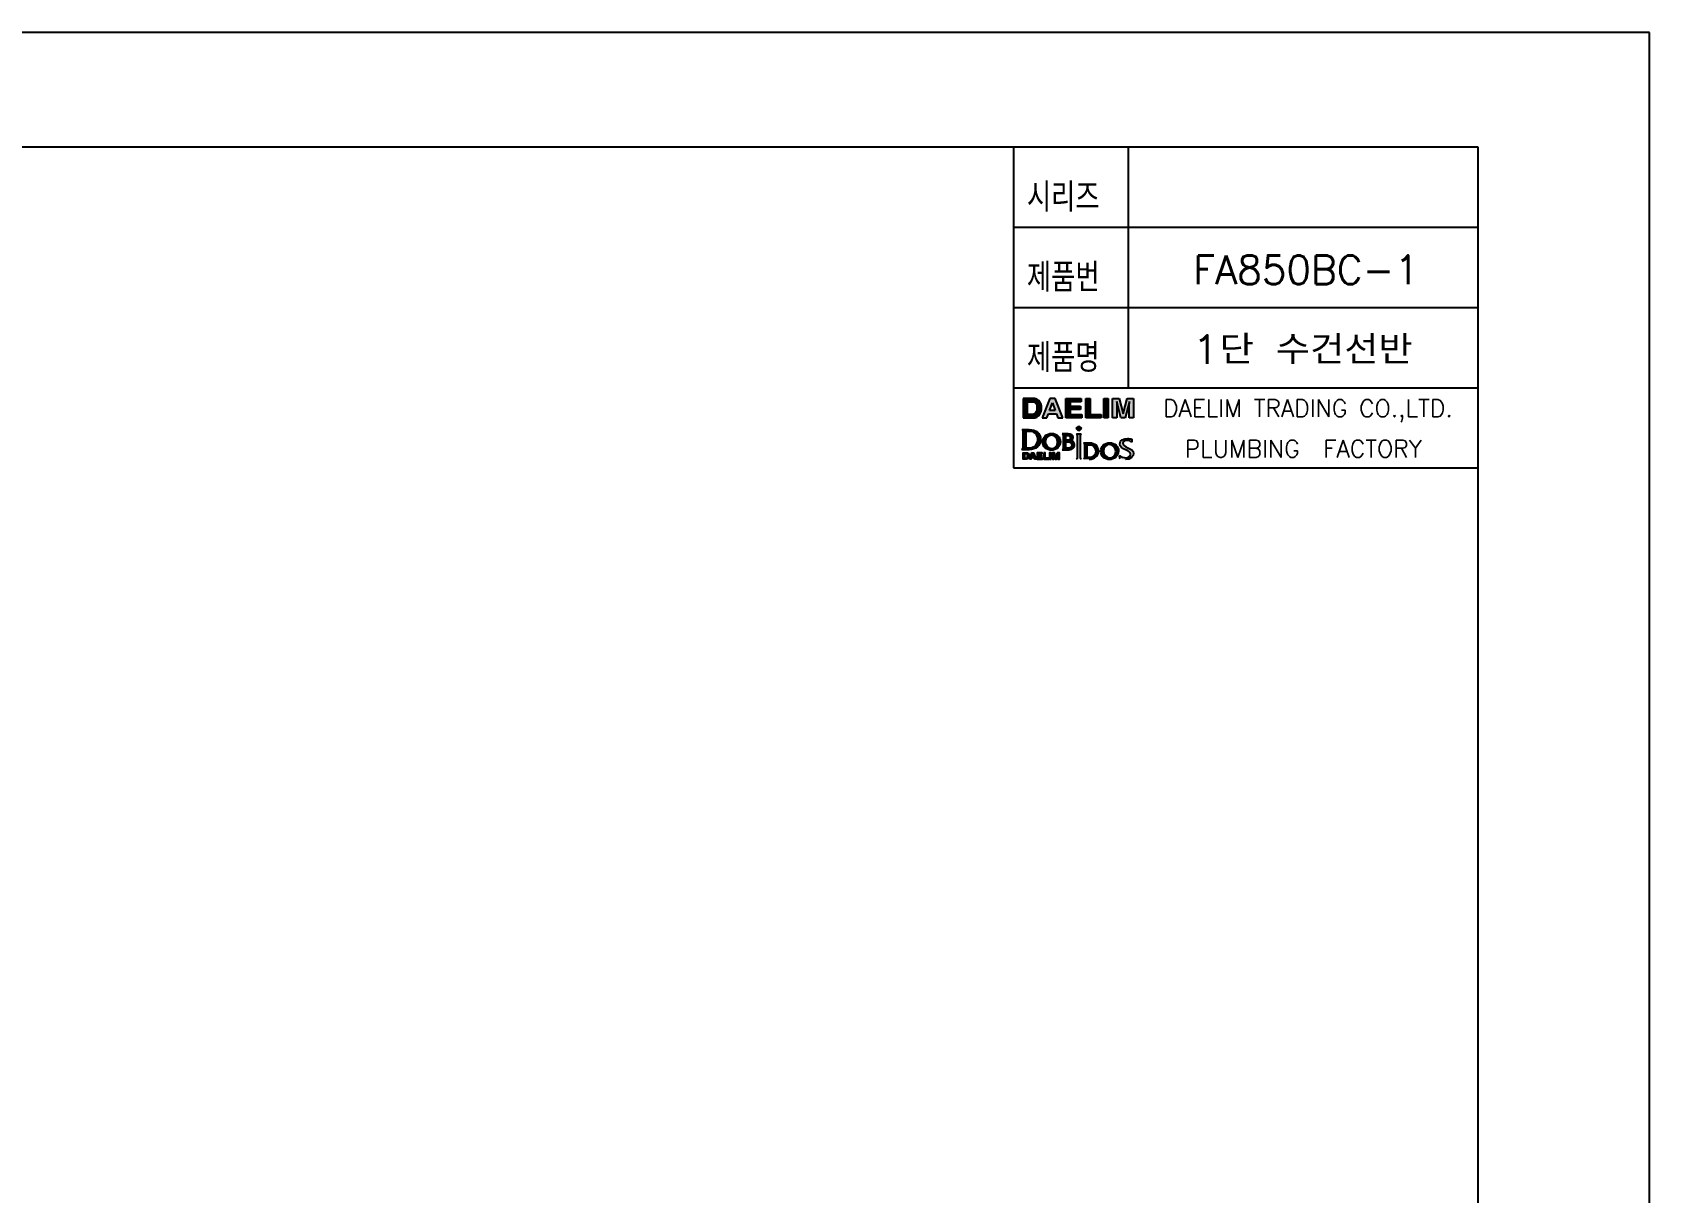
# Model space of a CAD drawing. Header units: millimetres. Extents: x -3879 to -3038, y 219 to 813.
# Drawn here: x -3320.6 to -3038.4, y 611 to 813.5 of the extents above; entities that cross this region are included whole.
import ezdxf
from ezdxf.enums import TextEntityAlignment as Align

# ---------------------------------------------------------------- set-up
doc = ezdxf.new("R2010")
doc.units = ezdxf.units.MM
doc.header["$LTSCALE"] = 0.3
doc.layers.get('0').update_dxf_attribs({"color": 2})
for name, color, linetype in [('D', 2, 'Continuous'), ('DIM', 2, 'Continuous'), ('TXT', 4, 'Continuous')]:
    doc.layers.add(name, color=color, linetype=linetype)
doc.styles.add('GHS', font='romans.shx', dxfattribs={"height": 3.5, "bigfont": 'ghs.shx'})

# ---------------------------------------------------------------- blocks, each defined once
blk = doc.blocks.new('BORDER')
for p, q in [((1, 1), (0, 1)), ((1, 0), (1, 1))]:
    blk.add_line(p, q)

msp = doc.modelspace()

# ---------------------------------------------------------------- hatches: boundary and pattern name
at = {"layer": 'D'}
h = msp.add_hatch(color=256, dxfattribs=at)
h.dxf.hatch_style = 2
edge = h.paths.add_edge_path()
edge.add_spline(control_points=[(-3146.08064, 749.61532), (-3146.08064, 749.61532), (-3147.71536, 749.61532), (-3147.71536, 749.61532), (-3147.71536, 749.61532), (-3147.71536, 746.21017), (-3147.71536, 746.21017), (-3147.71536, 746.21017), (-3146.08064, 746.21017), (-3146.08064, 746.21017), (-3145.50728, 746.21017), (-3145.08155, 746.42277), (-3144.80766, 746.84604), (-3144.60618, 747.15993), (-3144.50352, 747.54368), (-3144.50352, 747.99688), (-3144.50352, 748.17502), (-3144.52788, 748.36292), (-3144.57571, 748.55987), (-3144.62341, 748.75654), (-3144.71461, 748.94019), (-3144.84575, 749.10969), (-3145.01107, 749.31914), (-3145.22669, 749.46325), (-3145.49199, 749.54257), (-3145.65003, 749.58746), (-3145.84485, 749.61216), (-3146.08064, 749.61532)], knot_values=[0, 0, 0, 0, 1, 1, 1, 2, 2, 2, 3, 3, 3, 4, 4, 4, 5, 5, 5, 6, 6, 6, 7, 7, 7, 8, 8, 8, 9, 9, 9, 9], degree=3, periodic=0)
edge = h.paths.add_edge_path()
edge.add_spline(control_points=[(-3146.21412, 749.02967), (-3145.85116, 749.02967), (-3145.60892, 748.93703), (-3145.48835, 748.75051), (-3145.36867, 748.5655), (-3145.3067, 748.29677), (-3145.3067, 747.94911), (-3145.3067, 747.69575), (-3145.34691, 747.47835), (-3145.42762, 747.29485), (-3145.57605, 746.96366), (-3145.83807, 746.79594), (-3146.21412, 746.79594), (-3146.21412, 746.79594), (-3146.94718, 746.79594), (-3146.94718, 746.79594), (-3146.94718, 746.79594), (-3146.94718, 749.02967), (-3146.94718, 749.02967), (-3146.94718, 749.02967), (-3146.21412, 749.02967), (-3146.21412, 749.02967)], knot_values=[0, 0, 0, 0, 1, 1, 1, 2, 2, 2, 3, 3, 3, 4, 4, 4, 5, 5, 5, 6, 6, 6, 7, 7, 7, 7], degree=3, periodic=0)
h = msp.add_hatch(color=256, dxfattribs=at)
h.dxf.hatch_style = 2
edge = h.paths.add_edge_path()
edge.add_spline(control_points=[(-3144.39845, 746.21017), (-3144.39845, 746.21017), (-3143.5681, 746.21017), (-3143.5681, 746.21017), (-3143.5681, 746.21017), (-3143.30972, 746.91343), (-3143.30972, 746.91343), (-3143.30972, 746.91343), (-3141.91912, 746.91343), (-3141.91912, 746.91343), (-3141.91912, 746.91343), (-3141.66926, 746.21017), (-3141.66926, 746.21017), (-3141.66926, 746.21017), (-3140.80863, 746.21017), (-3140.80863, 746.21017), (-3140.80863, 746.21017), (-3142.14598, 749.61532), (-3142.14598, 749.61532), (-3142.14598, 749.61532), (-3143.04573, 749.61532), (-3143.04573, 749.61532), (-3143.04573, 749.61532), (-3144.39845, 746.21017), (-3144.39845, 746.21017)], knot_values=[0, 0, 0, 0, 1, 1, 1, 2, 2, 2, 3, 3, 3, 4, 4, 4, 5, 5, 5, 6, 6, 6, 7, 7, 7, 8, 8, 8, 8], degree=3, periodic=0)
edge = h.paths.add_edge_path()
edge.add_spline(control_points=[(-3142.60434, 748.83684), (-3142.60434, 748.83684), (-3142.12774, 747.49784), (-3142.12774, 747.49784), (-3142.12774, 747.49784), (-3143.09658, 747.49784), (-3143.09658, 747.49784), (-3143.09658, 747.49784), (-3142.60434, 748.83684), (-3142.60434, 748.83684)], knot_values=[0, 0, 0, 0, 1, 1, 1, 2, 2, 2, 3, 3, 3, 3], degree=3, periodic=0)
h = msp.add_hatch(color=256, dxfattribs=at)
h.dxf.hatch_style = 2
edge = h.paths.add_edge_path()
edge.add_spline(control_points=[(-3137.5664, 749.01197), (-3137.5664, 749.01197), (-3139.52192, 749.01197), (-3139.52192, 749.01197), (-3139.52192, 749.01197), (-3139.52192, 748.29223), (-3139.52192, 748.29223), (-3139.52192, 748.29223), (-3137.73048, 748.29223), (-3137.73048, 748.29223), (-3137.73048, 748.29223), (-3137.73048, 747.70756), (-3137.73048, 747.70756), (-3137.73048, 747.70756), (-3139.52192, 747.70756), (-3139.52192, 747.70756), (-3139.52192, 747.70756), (-3139.52192, 746.82065), (-3139.52192, 746.82065), (-3139.52192, 746.82065), (-3137.46826, 746.82065), (-3137.46826, 746.82065), (-3137.46826, 746.82065), (-3137.46826, 746.21017), (-3137.46826, 746.21017), (-3137.46826, 746.21017), (-3140.29656, 746.21017), (-3140.29656, 746.21017), (-3140.29656, 746.21017), (-3140.29656, 749.61532), (-3140.29656, 749.61532), (-3140.29656, 749.61532), (-3137.5664, 749.61532), (-3137.5664, 749.61532), (-3137.5664, 749.61532), (-3137.5664, 749.01197), (-3137.5664, 749.01197)], knot_values=[0, 0, 0, 0, 1, 1, 1, 2, 2, 2, 3, 3, 3, 4, 4, 4, 5, 5, 5, 6, 6, 6, 7, 7, 7, 8, 8, 8, 9, 9, 9, 10, 10, 10, 11, 11, 11, 12, 12, 12, 12], degree=3, periodic=0)
h = msp.add_hatch(color=256, dxfattribs=at)
h.dxf.hatch_style = 2
edge = h.paths.add_edge_path()
edge.add_spline(control_points=[(-3136.80027, 749.61532), (-3136.80027, 749.61532), (-3136.01116, 749.61532), (-3136.01116, 749.61532), (-3136.01116, 749.61532), (-3136.01116, 746.82065), (-3136.01116, 746.82065), (-3136.01116, 746.82065), (-3134.12309, 746.82065), (-3134.12309, 746.82065), (-3134.12309, 746.82065), (-3134.12309, 746.21017), (-3134.12309, 746.21017), (-3134.12309, 746.21017), (-3136.80027, 746.21017), (-3136.80027, 746.21017), (-3136.80027, 746.21017), (-3136.80027, 749.61532), (-3136.80027, 749.61532)], knot_values=[0, 0, 0, 0, 1, 1, 1, 2, 2, 2, 3, 3, 3, 4, 4, 4, 5, 5, 5, 6, 6, 6, 6], degree=3, periodic=0)
h = msp.add_hatch(color=256, dxfattribs=at)
h.dxf.hatch_style = 2
edge = h.paths.add_edge_path()
edge.add_spline(control_points=[(-3132.85992, 746.21017), (-3132.85992, 746.21017), (-3133.65, 746.21017), (-3133.65, 746.21017), (-3133.65, 746.21017), (-3133.65, 749.61532), (-3133.65, 749.61532), (-3133.65, 749.61532), (-3132.85992, 749.61532), (-3132.85992, 749.61532), (-3132.85992, 749.61532), (-3132.85992, 746.21017), (-3132.85992, 746.21017)], knot_values=[0, 0, 0, 0, 1, 1, 1, 2, 2, 2, 3, 3, 3, 4, 4, 4, 4], degree=3, periodic=0)
h = msp.add_hatch(color=256, dxfattribs=at)
h.dxf.hatch_style = 2
edge = h.paths.add_edge_path()
edge.add_spline(control_points=[(-3129.59517, 749.61532), (-3129.59517, 749.61532), (-3128.45752, 749.61532), (-3128.45752, 749.61532), (-3128.45752, 749.61532), (-3128.45752, 746.21017), (-3128.45752, 746.21017), (-3128.45752, 746.21017), (-3129.19111, 746.21017), (-3129.19111, 746.21017), (-3129.19111, 746.21017), (-3129.19111, 748.51293), (-3129.19111, 748.51293), (-3129.19111, 748.57964), (-3129.18987, 748.67269), (-3129.18987, 748.79168), (-3129.18659, 748.91096), (-3129.18555, 749.0036), (-3129.18555, 749.06797), (-3129.18555, 749.06797), (-3129.90816, 746.21017), (-3129.90816, 746.21017), (-3129.90816, 746.21017), (-3130.67814, 746.21017), (-3130.67814, 746.21017), (-3130.67814, 746.21017), (-3131.39341, 749.06797), (-3131.39341, 749.06797), (-3131.39341, 749.0036), (-3131.39341, 748.91096), (-3131.39032, 748.79168), (-3131.38922, 748.67269), (-3131.38922, 748.57964), (-3131.38922, 748.51293), (-3131.38922, 748.51293), (-3131.38922, 746.21017), (-3131.38922, 746.21017), (-3131.38922, 746.21017), (-3132.1235, 746.21017), (-3132.1235, 746.21017), (-3132.1235, 746.21017), (-3132.1235, 749.61532), (-3132.1235, 749.61532), (-3132.1235, 749.61532), (-3130.97219, 749.61532), (-3130.97219, 749.61532), (-3130.97219, 749.61532), (-3130.28279, 746.93895), (-3130.28279, 746.93895), (-3130.28279, 746.93895), (-3129.59517, 749.61532), (-3129.59517, 749.61532)], knot_values=[0, 0, 0, 0, 1, 1, 1, 2, 2, 2, 3, 3, 3, 4, 4, 4, 5, 5, 5, 6, 6, 6, 7, 7, 7, 8, 8, 8, 9, 9, 9, 10, 10, 10, 11, 11, 11, 12, 12, 12, 13, 13, 13, 14, 14, 14, 15, 15, 15, 16, 16, 16, 17, 17, 17, 17], degree=3, periodic=0)
h = msp.add_hatch(color=256, dxfattribs=at)
h.dxf.hatch_style = 2
edge = h.paths.add_edge_path()
edge.add_spline(control_points=[(-3147.2122, 743.81234), (-3147.2122, 743.81234), (-3147.23624, 743.80689), (-3147.23624, 743.80689), (-3147.23624, 743.80689), (-3147.23624, 741.02129), (-3147.23624, 741.02129), (-3147.23624, 741.02129), (-3147.21135, 741.01625), (-3147.21135, 741.01625), (-3147.08038, 740.98978), (-3146.94261, 740.97714), (-3146.7903, 740.97714), (-3146.03678, 740.97714), (-3145.1567, 741.34774), (-3145.1567, 742.3924), (-3145.1567, 743.3477), (-3145.70259, 743.87387), (-3146.69368, 743.87387), (-3146.85958, 743.87387), (-3147.02913, 743.8538), (-3147.2122, 743.81234)], knot_values=[0, 0, 0, 0, 1, 1, 1, 2, 2, 2, 3, 3, 3, 4, 4, 4, 5, 5, 5, 6, 6, 6, 7, 7, 7, 7], degree=3, periodic=0)
edge = h.paths.add_edge_path()
edge.add_spline(control_points=[(-3146.65294, 744.18227), (-3145.4321, 744.18227), (-3144.67371, 743.52168), (-3144.67371, 742.45803), (-3144.67371, 741.40446), (-3145.49875, 740.66874), (-3146.68017, 740.66874), (-3146.68017, 740.66874), (-3147.80115, 740.66874), (-3147.91841, 740.66874), (-3147.73433, 740.82121), (-3147.71344, 741.01729), (-3147.71344, 741.24182), (-3147.71344, 741.27023), (-3147.71371, 741.29877), (-3147.71401, 741.32776), (-3147.71401, 741.32776), (-3147.71468, 741.42075), (-3147.71468, 741.42075), (-3147.71468, 741.42075), (-3147.71468, 743.46802), (-3147.71468, 743.46802), (-3147.71468, 743.46802), (-3147.71389, 743.5495), (-3147.71389, 743.5495), (-3147.71344, 743.5802), (-3147.71292, 743.61216), (-3147.71292, 743.6447), (-3147.71292, 743.84718), (-3147.73215, 744.07671), (-3147.88731, 744.18227), (-3147.72193, 744.18227), (-3146.65294, 744.18227), (-3146.65294, 744.18227)], knot_values=[0, 0, 0, 0, 1, 1, 1, 2, 2, 2, 3, 3, 3, 4, 4, 4, 5, 5, 5, 6, 6, 6, 7, 7, 7, 8, 8, 8, 9, 9, 9, 10, 10, 10, 11, 11, 11, 11], degree=3, periodic=0)
h = msp.add_hatch(color=256, dxfattribs=at)
h.dxf.hatch_style = 2
edge = h.paths.add_edge_path()
edge.add_spline(control_points=[(-3142.73766, 743.51002), (-3143.63075, 743.53149), (-3144.33275, 742.85501), (-3144.33275, 742.04682), (-3144.33275, 741.1747), (-3143.62231, 740.5707), (-3142.77999, 740.5707), (-3141.93363, 740.5707), (-3141.21463, 741.20036), (-3141.21463, 742.06802), (-3141.21463, 742.83376), (-3141.84421, 743.51448), (-3142.73766, 743.51002)], knot_values=[0, 0, 0, 0, 1, 1, 1, 2, 2, 2, 3, 3, 3, 4, 4, 4, 4], degree=3, periodic=0)
edge = h.paths.add_edge_path()
edge.add_spline(control_points=[(-3142.76714, 743.20392), (-3142.0953, 743.20392), (-3141.69964, 742.60387), (-3141.69964, 741.9829), (-3141.69964, 741.34909), (-3142.11218, 740.87702), (-3142.75877, 740.87702), (-3143.42667, 740.87702), (-3143.84783, 741.48958), (-3143.84783, 742.08504), (-3143.84783, 742.72749), (-3143.42667, 743.20392), (-3142.76714, 743.20392)], knot_values=[0, 0, 0, 0, 1, 1, 1, 2, 2, 2, 3, 3, 3, 4, 4, 4, 4], degree=3, periodic=0)
h = msp.add_hatch(color=256, dxfattribs=at)
h.dxf.hatch_style = 2
edge = h.paths.add_edge_path()
edge.add_spline(control_points=[(-3140.27711, 742.31056), (-3140.27711, 742.31056), (-3140.27711, 743.14432), (-3140.27711, 743.14432), (-3140.27711, 743.14432), (-3139.99213, 743.17412), (-3139.99213, 743.17412), (-3139.73669, 743.19956), (-3139.46471, 743.04641), (-3139.46471, 742.75306), (-3139.46471, 742.40406), (-3139.86023, 742.31056), (-3140.13667, 742.31056), (-3140.13667, 742.31056), (-3140.27711, 742.31056), (-3140.27711, 742.31056)], knot_values=[0, 0, 0, 0, 1, 1, 1, 2, 2, 2, 3, 3, 3, 4, 4, 4, 5, 5, 5, 5], degree=3, periodic=0)
edge = h.paths.add_edge_path()
edge.add_spline(control_points=[(-3140.71094, 741.23863), (-3140.71094, 741.04308), (-3140.68537, 740.73253), (-3140.89813, 740.65164), (-3140.89813, 740.65164), (-3140.89813, 740.63885), (-3140.89813, 740.63885), (-3140.89813, 740.63885), (-3140.19627, 740.63885), (-3140.19627, 740.63885), (-3139.87732, 740.63885), (-3139.54117, 740.62616), (-3139.2434, 740.77079), (-3138.95841, 740.9066), (-3138.73298, 741.18758), (-3138.73298, 741.51506), (-3138.73298, 741.93208), (-3139.04367, 742.18718), (-3139.42636, 742.26798), (-3139.18393, 742.37412), (-3139.00086, 742.53599), (-3139.00086, 742.82112), (-3139.00086, 743.19956), (-3139.32847, 743.43777), (-3139.89015, 743.43777), (-3139.89015, 743.43777), (-3140.89813, 743.43777), (-3140.89813, 743.43777), (-3140.89813, 743.43777), (-3140.89813, 743.42521), (-3140.89813, 743.42521), (-3140.68105, 743.34419), (-3140.71094, 743.03363), (-3140.71094, 742.84232), (-3140.71094, 742.84232), (-3140.71094, 741.23863), (-3140.71094, 741.23863)], knot_values=[0, 0, 0, 0, 1, 1, 1, 2, 2, 2, 3, 3, 3, 4, 4, 4, 5, 5, 5, 6, 6, 6, 7, 7, 7, 8, 8, 8, 9, 9, 9, 10, 10, 10, 11, 11, 11, 12, 12, 12, 12], degree=3, periodic=0)
edge = h.paths.add_edge_path()
edge.add_spline(control_points=[(-3140.27711, 740.97916), (-3140.27711, 740.97916), (-3140.27711, 742.02989), (-3140.27711, 742.02989), (-3140.27711, 742.02989), (-3139.97934, 742.04682), (-3139.97934, 742.04682), (-3139.60482, 742.06802), (-3139.20516, 741.88954), (-3139.20516, 741.4768), (-3139.20516, 741.07288), (-3139.55823, 740.91092), (-3139.90687, 740.94518), (-3139.90687, 740.94518), (-3140.27711, 740.97916), (-3140.27711, 740.97916)], knot_values=[0, 0, 0, 0, 1, 1, 1, 2, 2, 2, 3, 3, 3, 4, 4, 4, 5, 5, 5, 5], degree=3, periodic=0)
h = msp.add_hatch(color=256, dxfattribs=at)
h.dxf.hatch_style = 2
h.paths.add_polyline_path([(-3137.54657, 744.35737), (-3137.99442, 743.90993), (-3138.44182, 744.35747), (-3137.99442, 744.805)])
h = msp.add_hatch(color=256, dxfattribs=at)
h.dxf.hatch_style = 2
edge = h.paths.add_edge_path()
edge.add_spline(control_points=[(-3138.21143, 742.83809), (-3138.21143, 743.03363), (-3138.18137, 743.34419), (-3138.39845, 743.42521), (-3138.39845, 743.42521), (-3138.39845, 743.43777), (-3138.39845, 743.43777), (-3138.39845, 743.43777), (-3137.59037, 743.43777), (-3137.59037, 743.43777), (-3137.59037, 743.43777), (-3137.59037, 743.42521), (-3137.59037, 743.42521), (-3137.80288, 743.34419), (-3137.77754, 743.0294), (-3137.77754, 742.83809), (-3137.77754, 742.83809), (-3137.77754, 739.61045), (-3137.77754, 739.61045), (-3137.77754, 739.41882), (-3137.80288, 739.10849), (-3137.59037, 739.02769), (-3137.59037, 739.02769), (-3137.59037, 739.0149), (-3137.59037, 739.0149), (-3137.59037, 739.0149), (-3138.39845, 739.0149), (-3138.39845, 739.0149), (-3138.39845, 739.0149), (-3138.39845, 739.02769), (-3138.39845, 739.02769), (-3138.186, 739.1043), (-3138.21143, 739.41882), (-3138.21143, 739.61045), (-3138.21143, 739.61045), (-3138.21143, 742.83809), (-3138.21143, 742.83809)], knot_values=[0, 0, 0, 0, 1, 1, 1, 2, 2, 2, 3, 3, 3, 4, 4, 4, 5, 5, 5, 6, 6, 6, 7, 7, 7, 8, 8, 8, 9, 9, 9, 10, 10, 10, 11, 11, 11, 12, 12, 12, 12], degree=3, periodic=0)
h = msp.add_hatch(color=256, dxfattribs=at)
h.dxf.hatch_style = 2
edge = h.paths.add_edge_path()
edge.add_spline(control_points=[(-3129.85955, 738.94288), (-3130.20067, 738.94288), (-3130.51834, 738.99586), (-3130.80355, 739.09881), (-3130.81076, 739.12884), (-3130.90457, 739.53388), (-3130.93536, 739.66707), (-3130.61193, 739.41643), (-3130.19487, 739.26748), (-3129.79995, 739.26748), (-3129.46041, 739.26748), (-3128.99005, 739.47545), (-3128.99005, 739.86568), (-3128.99005, 740.27828), (-3129.40153, 740.46239), (-3129.83682, 740.65699), (-3130.33878, 740.88157), (-3130.8582, 741.11384), (-3130.8582, 741.71191), (-3130.8582, 742.38488), (-3130.14215, 742.62377), (-3129.52833, 742.62377), (-3129.25703, 742.62377), (-3128.99658, 742.58551), (-3128.75264, 742.51191), (-3128.75264, 742.47104), (-3128.75264, 742.10898), (-3128.75264, 741.99897), (-3128.96345, 742.1824), (-3129.27585, 742.29917), (-3129.57213, 742.29917), (-3129.91046, 742.29917), (-3130.30556, 742.16115), (-3130.30556, 741.77174), (-3130.30556, 741.40617), (-3129.89354, 741.21796), (-3129.45708, 741.01846), (-3128.95579, 740.78947), (-3128.43763, 740.55265), (-3128.43763, 740.0339), (-3128.43763, 739.50934), (-3128.98136, 738.94288), (-3129.85955, 738.94288)], knot_values=[0, 0, 0, 0, 1, 1, 1, 2, 2, 2, 3, 3, 3, 4, 4, 4, 5, 5, 5, 6, 6, 6, 7, 7, 7, 8, 8, 8, 9, 9, 9, 10, 10, 10, 11, 11, 11, 12, 12, 12, 13, 13, 13, 14, 14, 14, 14], degree=3, periodic=0)
h = msp.add_hatch(color=256, dxfattribs=at)
h.dxf.hatch_style = 2
edge = h.paths.add_edge_path()
edge.add_spline(control_points=[(-3137.00576, 739.62521), (-3137.00576, 739.37434), (-3136.98033, 739.17011), (-3137.19298, 739.02552), (-3137.19298, 739.02552), (-3137.19298, 739.01297), (-3137.19298, 739.01297), (-3137.19298, 739.01297), (-3136.172, 739.01297), (-3136.172, 739.01297), (-3135.21931, 739.01297), (-3134.57673, 739.59973), (-3134.57673, 740.43773), (-3134.57673, 741.28414), (-3135.18123, 741.81166), (-3136.15089, 741.81166), (-3136.15089, 741.81166), (-3137.19298, 741.81166), (-3137.19298, 741.81166), (-3137.19298, 741.81166), (-3137.19298, 741.79901), (-3137.19298, 741.79901), (-3136.97632, 741.73523), (-3137.00576, 741.42454), (-3137.00576, 741.22904), (-3137.00576, 741.22904), (-3137.00576, 739.62521), (-3137.00576, 739.62521)], knot_values=[0, 0, 0, 0, 1, 1, 1, 2, 2, 2, 3, 3, 3, 4, 4, 4, 5, 5, 5, 6, 6, 6, 7, 7, 7, 8, 8, 8, 9, 9, 9, 9], degree=3, periodic=0)
edge = h.paths.add_edge_path()
edge.add_spline(control_points=[(-3136.57182, 741.45879), (-3136.44447, 741.48823), (-3136.31664, 741.50534), (-3136.18924, 741.50534), (-3135.47887, 741.50534), (-3135.06203, 741.13109), (-3135.06203, 740.38672), (-3135.06203, 739.65078), (-3135.62769, 739.3192), (-3136.26149, 739.3192), (-3136.36799, 739.3192), (-3136.47004, 739.32776), (-3136.57182, 739.34877), (-3136.57182, 739.34877), (-3136.57182, 741.45879), (-3136.57182, 741.45879)], knot_values=[0, 0, 0, 0, 1, 1, 1, 2, 2, 2, 3, 3, 3, 4, 4, 4, 5, 5, 5, 5], degree=3, periodic=0)
h = msp.add_hatch(color=256, dxfattribs=at)
h.dxf.hatch_style = 2
edge = h.paths.add_edge_path()
edge.add_spline(control_points=[(-3132.60153, 741.88414), (-3133.49453, 741.90538), (-3134.19658, 741.22904), (-3134.19658, 740.42071), (-3134.19658, 739.54873), (-3133.48629, 738.94459), (-3132.64398, 738.94459), (-3131.79734, 738.94459), (-3131.07851, 739.57439), (-3131.07851, 740.44205), (-3131.07851, 741.20766), (-3131.70785, 741.88837), (-3132.60153, 741.88414)], knot_values=[0, 0, 0, 0, 1, 1, 1, 2, 2, 2, 3, 3, 3, 4, 4, 4, 4], degree=3, periodic=0)
edge = h.paths.add_edge_path()
edge.add_spline(control_points=[(-3132.63119, 741.57772), (-3131.95917, 741.57772), (-3131.56322, 740.9779), (-3131.56322, 740.35692), (-3131.56322, 739.72298), (-3131.97583, 739.25105), (-3132.62278, 739.25105), (-3133.29034, 739.25105), (-3133.71159, 739.86374), (-3133.71159, 740.45906), (-3133.71159, 741.10142), (-3133.29034, 741.57772), (-3132.63119, 741.57772)], knot_values=[0, 0, 0, 0, 1, 1, 1, 2, 2, 2, 3, 3, 3, 4, 4, 4, 4], degree=3, periodic=0)

# ---------------------------------------------------------------- linework, layer by layer
at = {"color": 7}
for p, q in [((-3149.40881, 793.48986), (-3149.40881, 737.48986)), ((-3129.40881, 793.48986), (-3129.40881, 751.48986)), ((-3149.40881, 779.48986), (-3068.40881, 779.48986)), ((-3149.40881, 765.48986), (-3068.40881, 765.48986)), ((-3149.40881, 751.48986), (-3068.40881, 751.48986)), ((-3149.40881, 737.48986), (-3068.40881, 737.48986))]:
    msp.add_line(p, q, dxfattribs=at)
at = {"layer": 'D'}
for p, q in [((-3138.44182, 744.35747), (-3137.99442, 744.805)), ((-3137.99442, 743.90993), (-3138.44182, 744.35747)), ((-3137.99442, 744.805), (-3137.54657, 744.35737)), ((-3137.54657, 744.35737), (-3137.99442, 743.90993))]:
    msp.add_line(p, q, dxfattribs=at)
for points in [[(-3146.08064, 749.61532), (-3146.08064, 749.61532), (-3147.71536, 749.61532), (-3147.71536, 749.61532)], [(-3147.71536, 749.61532), (-3147.71536, 749.61532), (-3147.71536, 746.21017), (-3147.71536, 746.21017)], [(-3146.94718, 746.79594), (-3146.94718, 746.79594), (-3146.94718, 749.02967), (-3146.94718, 749.02967)], [(-3146.94718, 749.02967), (-3146.94718, 749.02967), (-3146.21412, 749.02967), (-3146.21412, 749.02967)], [(-3146.21412, 749.02967), (-3145.85116, 749.02967), (-3145.60892, 748.93703), (-3145.48835, 748.75051)], [(-3145.49199, 749.54257), (-3145.65003, 749.58746), (-3145.84485, 749.61216), (-3146.08064, 749.61532)], [(-3144.84575, 749.10969), (-3145.01107, 749.31914), (-3145.22669, 749.46325), (-3145.49199, 749.54257)], [(-3144.57571, 748.55987), (-3144.62341, 748.75654), (-3144.71461, 748.94019), (-3144.84575, 749.10969)], [(-3143.04573, 749.61532), (-3143.04573, 749.61532), (-3144.39845, 746.21017), (-3144.39845, 746.21017)], [(-3143.09658, 747.49784), (-3143.09658, 747.49784), (-3142.60434, 748.83684), (-3142.60434, 748.83684)], [(-3142.14598, 749.61532), (-3142.14598, 749.61532), (-3143.04573, 749.61532), (-3143.04573, 749.61532)], [(-3142.60434, 748.83684), (-3142.60434, 748.83684), (-3142.12774, 747.49784), (-3142.12774, 747.49784)], [(-3140.80863, 746.21017), (-3140.80863, 746.21017), (-3142.14598, 749.61532), (-3142.14598, 749.61532)], [(-3140.29656, 746.21017), (-3140.29656, 746.21017), (-3140.29656, 749.61532), (-3140.29656, 749.61532)], [(-3140.29656, 749.61532), (-3140.29656, 749.61532), (-3137.5664, 749.61532), (-3137.5664, 749.61532)], [(-3137.5664, 749.01197), (-3137.5664, 749.01197), (-3139.52192, 749.01197), (-3139.52192, 749.01197)], [(-3139.52192, 749.01197), (-3139.52192, 749.01197), (-3139.52192, 748.29223), (-3139.52192, 748.29223)], [(-3139.52192, 748.29223), (-3139.52192, 748.29223), (-3137.73048, 748.29223), (-3137.73048, 748.29223)], [(-3137.73048, 748.29223), (-3137.73048, 748.29223), (-3137.73048, 747.70756), (-3137.73048, 747.70756)], [(-3137.5664, 749.61532), (-3137.5664, 749.61532), (-3137.5664, 749.01197), (-3137.5664, 749.01197)], [(-3136.80027, 749.61532), (-3136.80027, 749.61532), (-3136.01116, 749.61532), (-3136.01116, 749.61532)], [(-3136.80027, 746.21017), (-3136.80027, 746.21017), (-3136.80027, 749.61532), (-3136.80027, 749.61532)], [(-3136.01116, 749.61532), (-3136.01116, 749.61532), (-3136.01116, 746.82065), (-3136.01116, 746.82065)], [(-3133.65, 746.21017), (-3133.65, 746.21017), (-3133.65, 749.61532), (-3133.65, 749.61532)], [(-3133.65, 749.61532), (-3133.65, 749.61532), (-3132.85992, 749.61532), (-3132.85992, 749.61532)], [(-3132.85992, 749.61532), (-3132.85992, 749.61532), (-3132.85992, 746.21017), (-3132.85992, 746.21017)], [(-3132.1235, 746.21017), (-3132.1235, 746.21017), (-3132.1235, 749.61532), (-3132.1235, 749.61532)], [(-3132.1235, 749.61532), (-3132.1235, 749.61532), (-3130.97219, 749.61532), (-3130.97219, 749.61532)], [(-3130.67814, 746.21017), (-3130.67814, 746.21017), (-3131.39341, 749.06797), (-3131.39341, 749.06797)], [(-3131.39341, 749.06797), (-3131.39341, 749.0036), (-3131.39341, 748.91096), (-3131.39032, 748.79168)], [(-3131.39032, 748.79168), (-3131.38922, 748.67269), (-3131.38922, 748.57964), (-3131.38922, 748.51293)], [(-3131.38922, 748.51293), (-3131.38922, 748.51293), (-3131.38922, 746.21017), (-3131.38922, 746.21017)], [(-3130.97219, 749.61532), (-3130.97219, 749.61532), (-3130.28279, 746.93895), (-3130.28279, 746.93895)], [(-3130.28279, 746.93895), (-3130.28279, 746.93895), (-3129.59517, 749.61532), (-3129.59517, 749.61532)], [(-3129.18555, 749.06797), (-3129.18555, 749.06797), (-3129.90816, 746.21017), (-3129.90816, 746.21017)], [(-3129.59517, 749.61532), (-3129.59517, 749.61532), (-3128.45752, 749.61532), (-3128.45752, 749.61532)], [(-3129.19111, 748.51293), (-3129.19111, 748.57964), (-3129.18987, 748.67269), (-3129.18987, 748.79168)], [(-3129.19111, 746.21017), (-3129.19111, 746.21017), (-3129.19111, 748.51293), (-3129.19111, 748.51293)], [(-3129.18987, 748.79168), (-3129.18659, 748.91096), (-3129.18555, 749.0036), (-3129.18555, 749.06797)], [(-3128.45752, 749.61532), (-3128.45752, 749.61532), (-3128.45752, 746.21017), (-3128.45752, 746.21017)], [(-3147.71536, 746.21017), (-3147.71536, 746.21017), (-3146.08064, 746.21017), (-3146.08064, 746.21017)], [(-3146.21412, 746.79594), (-3146.21412, 746.79594), (-3146.94718, 746.79594), (-3146.94718, 746.79594)], [(-3145.42762, 747.29485), (-3145.57605, 746.96366), (-3145.83807, 746.79594), (-3146.21412, 746.79594)], [(-3146.08064, 746.21017), (-3145.50728, 746.21017), (-3145.08155, 746.42277), (-3144.80766, 746.84604)], [(-3144.39845, 746.21017), (-3144.39845, 746.21017), (-3143.5681, 746.21017), (-3143.5681, 746.21017)], [(-3143.5681, 746.21017), (-3143.5681, 746.21017), (-3143.30972, 746.91343), (-3143.30972, 746.91343)], [(-3143.30972, 746.91343), (-3143.30972, 746.91343), (-3141.91912, 746.91343), (-3141.91912, 746.91343)], [(-3142.12774, 747.49784), (-3142.12774, 747.49784), (-3143.09658, 747.49784), (-3143.09658, 747.49784)], [(-3141.91912, 746.91343), (-3141.91912, 746.91343), (-3141.66926, 746.21017), (-3141.66926, 746.21017)], [(-3141.66926, 746.21017), (-3141.66926, 746.21017), (-3140.80863, 746.21017), (-3140.80863, 746.21017)], [(-3137.46826, 746.21017), (-3137.46826, 746.21017), (-3140.29656, 746.21017), (-3140.29656, 746.21017)], [(-3137.73048, 747.70756), (-3137.73048, 747.70756), (-3139.52192, 747.70756), (-3139.52192, 747.70756)], [(-3139.52192, 747.70756), (-3139.52192, 747.70756), (-3139.52192, 746.82065), (-3139.52192, 746.82065)], [(-3139.52192, 746.82065), (-3139.52192, 746.82065), (-3137.46826, 746.82065), (-3137.46826, 746.82065)], [(-3137.46826, 746.82065), (-3137.46826, 746.82065), (-3137.46826, 746.21017), (-3137.46826, 746.21017)], [(-3134.12309, 746.21017), (-3134.12309, 746.21017), (-3136.80027, 746.21017), (-3136.80027, 746.21017)], [(-3136.01116, 746.82065), (-3136.01116, 746.82065), (-3134.12309, 746.82065), (-3134.12309, 746.82065)], [(-3134.12309, 746.82065), (-3134.12309, 746.82065), (-3134.12309, 746.21017), (-3134.12309, 746.21017)], [(-3132.85992, 746.21017), (-3132.85992, 746.21017), (-3133.65, 746.21017), (-3133.65, 746.21017)], [(-3131.38922, 746.21017), (-3131.38922, 746.21017), (-3132.1235, 746.21017), (-3132.1235, 746.21017)], [(-3129.90816, 746.21017), (-3129.90816, 746.21017), (-3130.67814, 746.21017), (-3130.67814, 746.21017)], [(-3128.45752, 746.21017), (-3128.45752, 746.21017), (-3129.19111, 746.21017), (-3129.19111, 746.21017)], [(-3147.88731, 744.18227), (-3147.72193, 744.18227), (-3146.65294, 744.18227), (-3146.65294, 744.18227)], [(-3147.71468, 743.46802), (-3147.71468, 743.46802), (-3147.71389, 743.5495), (-3147.71389, 743.5495)], [(-3147.71468, 741.42075), (-3147.71468, 741.42075), (-3147.71468, 743.46802), (-3147.71468, 743.46802)], [(-3147.2122, 743.81234), (-3147.2122, 743.81234), (-3147.23624, 743.80689), (-3147.23624, 743.80689)], [(-3147.23624, 743.80689), (-3147.23624, 743.80689), (-3147.23624, 741.02129), (-3147.23624, 741.02129)], [(-3139.89015, 743.43777), (-3139.89015, 743.43777), (-3140.89813, 743.43777), (-3140.89813, 743.43777)], [(-3140.89813, 743.43777), (-3140.89813, 743.43777), (-3140.89813, 743.42521), (-3140.89813, 743.42521)], [(-3140.89813, 743.42521), (-3140.68105, 743.34419), (-3140.71094, 743.03363), (-3140.71094, 742.84232)], [(-3140.71094, 742.84232), (-3140.71094, 742.84232), (-3140.71094, 741.23863), (-3140.71094, 741.23863)], [(-3140.27711, 743.14432), (-3140.27711, 743.14432), (-3139.99213, 743.17412), (-3139.99213, 743.17412)], [(-3140.27711, 742.31056), (-3140.27711, 742.31056), (-3140.27711, 743.14432), (-3140.27711, 743.14432)], [(-3140.13667, 742.31056), (-3140.13667, 742.31056), (-3140.27711, 742.31056), (-3140.27711, 742.31056)], [(-3138.39845, 743.42521), (-3138.39845, 743.42521), (-3138.39845, 743.43777), (-3138.39845, 743.43777)], [(-3138.39845, 743.43777), (-3138.39845, 743.43777), (-3137.59037, 743.43777), (-3137.59037, 743.43777)], [(-3138.21143, 742.83809), (-3138.21143, 743.03363), (-3138.18137, 743.34419), (-3138.39845, 743.42521)], [(-3138.21143, 739.61045), (-3138.21143, 739.61045), (-3138.21143, 742.83809), (-3138.21143, 742.83809)], [(-3137.59037, 743.42521), (-3137.80288, 743.34419), (-3137.77754, 743.0294), (-3137.77754, 742.83809)], [(-3137.77754, 742.83809), (-3137.77754, 742.83809), (-3137.77754, 739.61045), (-3137.77754, 739.61045)], [(-3137.59037, 743.43777), (-3137.59037, 743.43777), (-3137.59037, 743.42521), (-3137.59037, 743.42521)], [(-3128.75264, 742.51191), (-3128.75264, 742.47104), (-3128.75264, 742.10898), (-3128.75264, 741.99897)], [(-3146.68017, 740.66874), (-3146.68017, 740.66874), (-3147.80115, 740.66874), (-3147.91841, 740.66874)], [(-3147.71401, 741.32776), (-3147.71401, 741.32776), (-3147.71468, 741.42075), (-3147.71468, 741.42075)], [(-3147.23624, 741.02129), (-3147.23624, 741.02129), (-3147.21135, 741.01625), (-3147.21135, 741.01625)], [(-3140.71094, 741.23863), (-3140.71094, 741.04308), (-3140.68537, 740.73253), (-3140.89813, 740.65164)], [(-3140.89813, 740.65164), (-3140.89813, 740.65164), (-3140.89813, 740.63885), (-3140.89813, 740.63885)], [(-3140.89813, 740.63885), (-3140.89813, 740.63885), (-3140.19627, 740.63885), (-3140.19627, 740.63885)], [(-3140.27711, 742.02989), (-3140.27711, 742.02989), (-3139.97934, 742.04682), (-3139.97934, 742.04682)], [(-3140.27711, 740.97916), (-3140.27711, 740.97916), (-3140.27711, 742.02989), (-3140.27711, 742.02989)], [(-3139.90687, 740.94518), (-3139.90687, 740.94518), (-3140.27711, 740.97916), (-3140.27711, 740.97916)], [(-3140.19627, 740.63885), (-3139.87732, 740.63885), (-3139.54117, 740.62616), (-3139.2434, 740.77079)], [(-3138.39845, 739.02769), (-3138.186, 739.1043), (-3138.21143, 739.41882), (-3138.21143, 739.61045)], [(-3137.77754, 739.61045), (-3137.77754, 739.41882), (-3137.80288, 739.10849), (-3137.59037, 739.02769)], [(-3136.15089, 741.81166), (-3136.15089, 741.81166), (-3137.19298, 741.81166), (-3137.19298, 741.81166)], [(-3137.19298, 741.81166), (-3137.19298, 741.81166), (-3137.19298, 741.79901), (-3137.19298, 741.79901)], [(-3137.19298, 741.79901), (-3136.97632, 741.73523), (-3137.00576, 741.42454), (-3137.00576, 741.22904)], [(-3137.00576, 739.62521), (-3137.00576, 739.37434), (-3136.98033, 739.17011), (-3137.19298, 739.02552)], [(-3137.00576, 741.22904), (-3137.00576, 741.22904), (-3137.00576, 739.62521), (-3137.00576, 739.62521)], [(-3136.57182, 739.34877), (-3136.57182, 739.34877), (-3136.57182, 741.45879), (-3136.57182, 741.45879)], [(-3130.80355, 739.09881), (-3130.81076, 739.12884), (-3130.90457, 739.53388), (-3130.93536, 739.66707)]]:
    msp.add_open_spline(points, degree=3, dxfattribs=at)
for points, knots in [([(-3145.48835, 748.75051), (-3145.36867, 748.5655), (-3145.3067, 748.29677), (-3145.3067, 747.94911), (-3145.3067, 747.69575), (-3145.34691, 747.47835), (-3145.42762, 747.29485)], [1, 1, 1, 1, 2, 2, 2, 3, 3, 3, 3]), ([(-3144.80766, 746.84604), (-3144.60618, 747.15993), (-3144.50352, 747.54368), (-3144.50352, 747.99688), (-3144.50352, 748.17502), (-3144.52788, 748.36292), (-3144.57571, 748.55987)], [4, 4, 4, 4, 5, 5, 5, 6, 6, 6, 6]), ([(-3147.71389, 743.5495), (-3147.71344, 743.5802), (-3147.71292, 743.61216), (-3147.71292, 743.6447), (-3147.71292, 743.84718), (-3147.73215, 744.07671), (-3147.88731, 744.18227)], [8, 8, 8, 8, 9, 9, 9, 10, 10, 10, 10]), ([(-3147.21135, 741.01625), (-3147.08038, 740.98978), (-3146.94261, 740.97714), (-3146.7903, 740.97714), (-3146.03678, 740.97714), (-3145.1567, 741.34774), (-3145.1567, 742.3924), (-3145.1567, 743.3477), (-3145.70259, 743.87387), (-3146.69368, 743.87387), (-3146.85958, 743.87387), (-3147.02913, 743.8538), (-3147.2122, 743.81234)], [3, 3, 3, 3, 4, 4, 4, 5, 5, 5, 6, 6, 6, 7, 7, 7, 7]), ([(-3146.65294, 744.18227), (-3145.4321, 744.18227), (-3144.67371, 743.52168), (-3144.67371, 742.45803), (-3144.67371, 741.40446), (-3145.49875, 740.66874), (-3146.68017, 740.66874)], [0, 0, 0, 0, 1, 1, 1, 2, 2, 2, 2]), ([(-3142.73766, 743.51002), (-3143.63075, 743.53149), (-3144.33275, 742.85501), (-3144.33275, 742.04682), (-3144.33275, 741.1747), (-3143.62231, 740.5707), (-3142.77999, 740.5707), (-3141.93363, 740.5707), (-3141.21463, 741.20036), (-3141.21463, 742.06802), (-3141.21463, 742.83376), (-3141.84421, 743.51448), (-3142.73766, 743.51002)], [0, 0, 0, 0, 1, 1, 1, 2, 2, 2, 3, 3, 3, 4, 4, 4, 4]), ([(-3142.76714, 743.20392), (-3142.0953, 743.20392), (-3141.69964, 742.60387), (-3141.69964, 741.9829), (-3141.69964, 741.34909), (-3142.11218, 740.87702), (-3142.75877, 740.87702), (-3143.42667, 740.87702), (-3143.84783, 741.48958), (-3143.84783, 742.08504), (-3143.84783, 742.72749), (-3143.42667, 743.20392), (-3142.76714, 743.20392)], [0, 0, 0, 0, 1, 1, 1, 2, 2, 2, 3, 3, 3, 4, 4, 4, 4]), ([(-3139.99213, 743.17412), (-3139.73669, 743.19956), (-3139.46471, 743.04641), (-3139.46471, 742.75306), (-3139.46471, 742.40406), (-3139.86023, 742.31056), (-3140.13667, 742.31056)], [2, 2, 2, 2, 3, 3, 3, 4, 4, 4, 4]), ([(-3139.42636, 742.26798), (-3139.18393, 742.37412), (-3139.00086, 742.53599), (-3139.00086, 742.82112), (-3139.00086, 743.19956), (-3139.32847, 743.43777), (-3139.89015, 743.43777)], [6, 6, 6, 6, 7, 7, 7, 8, 8, 8, 8]), ([(-3139.2434, 740.77079), (-3138.95841, 740.9066), (-3138.73298, 741.18758), (-3138.73298, 741.51506), (-3138.73298, 741.93208), (-3139.04367, 742.18718), (-3139.42636, 742.26798)], [4, 4, 4, 4, 5, 5, 5, 6, 6, 6, 6]), ([(-3129.83682, 740.65699), (-3130.33878, 740.88157), (-3130.8582, 741.11384), (-3130.8582, 741.71191), (-3130.8582, 742.38488), (-3130.14215, 742.62377), (-3129.52833, 742.62377), (-3129.25703, 742.62377), (-3128.99658, 742.58551), (-3128.75264, 742.51191)], [5, 5, 5, 5, 6, 6, 6, 7, 7, 7, 8, 8, 8, 8]), ([(-3128.75264, 741.99897), (-3128.96345, 742.1824), (-3129.27585, 742.29917), (-3129.57213, 742.29917), (-3129.91046, 742.29917), (-3130.30556, 742.16115), (-3130.30556, 741.77174), (-3130.30556, 741.40617), (-3129.89354, 741.21796), (-3129.45708, 741.01846)], [9, 9, 9, 9, 10, 10, 10, 11, 11, 11, 12, 12, 12, 12]), ([(-3147.91841, 740.66874), (-3147.73433, 740.82121), (-3147.71344, 741.01729), (-3147.71344, 741.24182), (-3147.71344, 741.27023), (-3147.71371, 741.29877), (-3147.71401, 741.32776)], [3, 3, 3, 3, 4, 4, 4, 5, 5, 5, 5]), ([(-3147.17648, 740.13172), (-3147.17648, 740.13172), (-3147.71263, 740.13172), (-3147.71263, 740.13172), (-3147.71263, 740.13172), (-3147.71263, 739.0149), (-3147.71263, 739.0149), (-3147.71263, 739.0149), (-3147.17648, 739.0149), (-3147.17648, 739.0149), (-3146.98843, 739.0149), (-3146.8488, 739.08463), (-3146.75897, 739.22346), (-3146.69289, 739.3264), (-3146.65922, 739.45227), (-3146.65922, 739.6009), (-3146.65922, 739.65933), (-3146.66721, 739.72096), (-3146.6829, 739.78555), (-3146.69854, 739.85006), (-3146.72845, 739.91029), (-3146.77147, 739.96588), (-3146.82569, 740.03458), (-3146.89641, 740.08184), (-3146.98342, 740.10786), (-3147.03525, 740.12258), (-3147.09915, 740.13068), (-3147.17648, 740.13172)], [0, 0, 0, 0, 1, 1, 1, 2, 2, 2, 3, 3, 3, 4, 4, 4, 5, 5, 5, 6, 6, 6, 7, 7, 7, 8, 8, 8, 9, 9, 9, 9]), ([(-3147.22026, 739.93964), (-3147.10122, 739.93964), (-3147.02177, 739.90925), (-3146.98223, 739.84808), (-3146.94297, 739.7874), (-3146.92265, 739.69926), (-3146.92265, 739.58524), (-3146.92265, 739.50214), (-3146.93584, 739.43084), (-3146.96231, 739.37066), (-3147.01099, 739.26203), (-3147.09692, 739.20702), (-3147.22026, 739.20702), (-3147.22026, 739.20702), (-3147.46069, 739.20702), (-3147.46069, 739.20702), (-3147.46069, 739.20702), (-3147.46069, 739.93964), (-3147.46069, 739.93964), (-3147.46069, 739.93964), (-3147.22026, 739.93964), (-3147.22026, 739.93964)], [0, 0, 0, 0, 1, 1, 1, 2, 2, 2, 3, 3, 3, 4, 4, 4, 5, 5, 5, 6, 6, 6, 7, 7, 7, 7]), ([(-3146.62476, 739.0149), (-3146.62476, 739.0149), (-3146.35242, 739.0149), (-3146.35242, 739.0149), (-3146.35242, 739.0149), (-3146.26768, 739.24556), (-3146.26768, 739.24556), (-3146.26768, 739.24556), (-3145.8116, 739.24556), (-3145.8116, 739.24556), (-3145.8116, 739.24556), (-3145.72965, 739.0149), (-3145.72965, 739.0149), (-3145.72965, 739.0149), (-3145.44738, 739.0149), (-3145.44738, 739.0149), (-3145.44738, 739.0149), (-3145.886, 740.13172), (-3145.886, 740.13172), (-3145.886, 740.13172), (-3146.1811, 740.13172), (-3146.1811, 740.13172), (-3146.1811, 740.13172), (-3146.62476, 739.0149), (-3146.62476, 739.0149)], [0, 0, 0, 0, 1, 1, 1, 2, 2, 2, 3, 3, 3, 4, 4, 4, 5, 5, 5, 6, 6, 6, 7, 7, 7, 8, 8, 8, 8]), ([(-3146.03633, 739.87639), (-3146.03633, 739.87639), (-3145.88002, 739.43723), (-3145.88002, 739.43723), (-3145.88002, 739.43723), (-3146.19778, 739.43723), (-3146.19778, 739.43723), (-3146.19778, 739.43723), (-3146.03633, 739.87639), (-3146.03633, 739.87639)], [0, 0, 0, 0, 1, 1, 1, 2, 2, 2, 3, 3, 3, 3]), ([(-3144.384, 739.93383), (-3144.384, 739.93383), (-3145.02537, 739.93383), (-3145.02537, 739.93383), (-3145.02537, 739.93383), (-3145.02537, 739.69777), (-3145.02537, 739.69777), (-3145.02537, 739.69777), (-3144.43782, 739.69777), (-3144.43782, 739.69777), (-3144.43782, 739.69777), (-3144.43782, 739.50601), (-3144.43782, 739.50601), (-3144.43782, 739.50601), (-3145.02537, 739.50601), (-3145.02537, 739.50601), (-3145.02537, 739.50601), (-3145.02537, 739.21513), (-3145.02537, 739.21513), (-3145.02537, 739.21513), (-3144.35181, 739.21513), (-3144.35181, 739.21513), (-3144.35181, 739.21513), (-3144.35181, 739.0149), (-3144.35181, 739.0149), (-3144.35181, 739.0149), (-3145.27943, 739.0149), (-3145.27943, 739.0149), (-3145.27943, 739.0149), (-3145.27943, 740.13172), (-3145.27943, 740.13172), (-3145.27943, 740.13172), (-3144.384, 740.13172), (-3144.384, 740.13172), (-3144.384, 740.13172), (-3144.384, 739.93383), (-3144.384, 739.93383)], [0, 0, 0, 0, 1, 1, 1, 2, 2, 2, 3, 3, 3, 4, 4, 4, 5, 5, 5, 6, 6, 6, 7, 7, 7, 8, 8, 8, 9, 9, 9, 10, 10, 10, 11, 11, 11, 12, 12, 12, 12]), ([(-3144.13273, 740.13172), (-3144.13273, 740.13172), (-3143.87392, 740.13172), (-3143.87392, 740.13172), (-3143.87392, 740.13172), (-3143.87392, 739.21513), (-3143.87392, 739.21513), (-3143.87392, 739.21513), (-3143.25467, 739.21513), (-3143.25467, 739.21513), (-3143.25467, 739.21513), (-3143.25467, 739.0149), (-3143.25467, 739.0149), (-3143.25467, 739.0149), (-3144.13273, 739.0149), (-3144.13273, 739.0149), (-3144.13273, 739.0149), (-3144.13273, 740.13172), (-3144.13273, 740.13172)], [0, 0, 0, 0, 1, 1, 1, 2, 2, 2, 3, 3, 3, 4, 4, 4, 5, 5, 5, 6, 6, 6, 6]), ([(-3142.84038, 739.0149), (-3142.84038, 739.0149), (-3143.09951, 739.0149), (-3143.09951, 739.0149), (-3143.09951, 739.0149), (-3143.09951, 740.13172), (-3143.09951, 740.13172), (-3143.09951, 740.13172), (-3142.84038, 740.13172), (-3142.84038, 740.13172), (-3142.84038, 740.13172), (-3142.84038, 739.0149), (-3142.84038, 739.0149)], [0, 0, 0, 0, 1, 1, 1, 2, 2, 2, 3, 3, 3, 4, 4, 4, 4]), ([(-3141.76962, 740.13172), (-3141.76962, 740.13172), (-3141.39649, 740.13172), (-3141.39649, 740.13172), (-3141.39649, 740.13172), (-3141.39649, 739.0149), (-3141.39649, 739.0149), (-3141.39649, 739.0149), (-3141.6371, 739.0149), (-3141.6371, 739.0149), (-3141.6371, 739.0149), (-3141.6371, 739.77016), (-3141.6371, 739.77016), (-3141.6371, 739.79204), (-3141.63669, 739.82256), (-3141.63669, 739.86158), (-3141.63561, 739.9007), (-3141.63527, 739.93109), (-3141.63527, 739.9522), (-3141.63527, 739.9522), (-3141.87227, 739.0149), (-3141.87227, 739.0149), (-3141.87227, 739.0149), (-3142.12481, 739.0149), (-3142.12481, 739.0149), (-3142.12481, 739.0149), (-3142.3594, 739.9522), (-3142.3594, 739.9522), (-3142.3594, 739.93109), (-3142.3594, 739.9007), (-3142.35839, 739.86158), (-3142.35803, 739.82256), (-3142.35803, 739.79204), (-3142.35803, 739.77016), (-3142.35803, 739.77016), (-3142.35803, 739.0149), (-3142.35803, 739.0149), (-3142.35803, 739.0149), (-3142.59885, 739.0149), (-3142.59885, 739.0149), (-3142.59885, 739.0149), (-3142.59885, 740.13172), (-3142.59885, 740.13172), (-3142.59885, 740.13172), (-3142.22125, 740.13172), (-3142.22125, 740.13172), (-3142.22125, 740.13172), (-3141.99514, 739.25393), (-3141.99514, 739.25393), (-3141.99514, 739.25393), (-3141.76962, 740.13172), (-3141.76962, 740.13172)], [0, 0, 0, 0, 1, 1, 1, 2, 2, 2, 3, 3, 3, 4, 4, 4, 5, 5, 5, 6, 6, 6, 7, 7, 7, 8, 8, 8, 9, 9, 9, 10, 10, 10, 11, 11, 11, 12, 12, 12, 13, 13, 13, 14, 14, 14, 15, 15, 15, 16, 16, 16, 17, 17, 17, 17]), ([(-3139.97934, 742.04682), (-3139.60482, 742.06802), (-3139.20516, 741.88954), (-3139.20516, 741.4768), (-3139.20516, 741.07288), (-3139.55823, 740.91092), (-3139.90687, 740.94518)], [2, 2, 2, 2, 3, 3, 3, 4, 4, 4, 4]), ([(-3136.57182, 741.45879), (-3136.44447, 741.48823), (-3136.31664, 741.50534), (-3136.18924, 741.50534), (-3135.47887, 741.50534), (-3135.06203, 741.13109), (-3135.06203, 740.38672), (-3135.06203, 739.65078), (-3135.62769, 739.3192), (-3136.26149, 739.3192), (-3136.36799, 739.3192), (-3136.47004, 739.32776), (-3136.57182, 739.34877)], [0, 0, 0, 0, 1, 1, 1, 2, 2, 2, 3, 3, 3, 4, 4, 4, 4]), ([(-3136.172, 739.01297), (-3135.21931, 739.01297), (-3134.57673, 739.59973), (-3134.57673, 740.43773), (-3134.57673, 741.28414), (-3135.18123, 741.81166), (-3136.15089, 741.81166)], [3, 3, 3, 3, 4, 4, 4, 5, 5, 5, 5]), ([(-3132.60153, 741.88414), (-3133.49453, 741.90538), (-3134.19658, 741.22904), (-3134.19658, 740.42071), (-3134.19658, 739.54873), (-3133.48629, 738.94459), (-3132.64398, 738.94459), (-3131.79734, 738.94459), (-3131.07851, 739.57439), (-3131.07851, 740.44205), (-3131.07851, 741.20766), (-3131.70785, 741.88837), (-3132.60153, 741.88414)], [0, 0, 0, 0, 1, 1, 1, 2, 2, 2, 3, 3, 3, 4, 4, 4, 4]), ([(-3132.63119, 741.57772), (-3131.95917, 741.57772), (-3131.56322, 740.9779), (-3131.56322, 740.35692), (-3131.56322, 739.72298), (-3131.97583, 739.25105), (-3132.62278, 739.25105), (-3133.29034, 739.25105), (-3133.71159, 739.86374), (-3133.71159, 740.45906), (-3133.71159, 741.10142), (-3133.29034, 741.57772), (-3132.63119, 741.57772)], [0, 0, 0, 0, 1, 1, 1, 2, 2, 2, 3, 3, 3, 4, 4, 4, 4]), ([(-3130.93536, 739.66707), (-3130.61193, 739.41643), (-3130.19487, 739.26748), (-3129.79995, 739.26748), (-3129.46041, 739.26748), (-3128.99005, 739.47545), (-3128.99005, 739.86568), (-3128.99005, 740.27828), (-3129.40153, 740.46239), (-3129.83682, 740.65699)], [2, 2, 2, 2, 3, 3, 3, 4, 4, 4, 5, 5, 5, 5]), ([(-3129.45708, 741.01846), (-3128.95579, 740.78947), (-3128.43763, 740.55265), (-3128.43763, 740.0339), (-3128.43763, 739.50934), (-3128.98136, 738.94288), (-3129.85955, 738.94288)], [12, 12, 12, 12, 13, 13, 13, 14, 14, 14, 14])]:
    msp.add_open_spline(points, degree=3, knots=knots, dxfattribs=at)
at = {"layer": 'TXT'}
for p, q in [((-3854.40881, 793.48986), (-3068.40881, 793.48986)), ((-3068.40881, 793.48986), (-3068.40881, 239.48986))]:
    msp.add_line(p, q, dxfattribs=at)

# ---------------------------------------------------------------- block references
at = {"xscale": 841, "yscale": 594, "zscale": 841}
msp.add_blockref('BORDER', (-3879.40881, 219.48986), dxfattribs=at)

# ---------------------------------------------------------------- texts
at = {"color": 7, "style": 'GHS'}
msp.add_text('FA850BC-1', height=5, dxfattribs=at).set_placement((-3098.35239, 772.06859), align=Align.MIDDLE)
at = {"style": 'GHS', "width": 0.902571}
msp.add_text('1단 수건선반', height=5, dxfattribs=at).set_placement((-3118.26244, 755.62641), (-3079.76705, 755.62641), align=Align.FIT)
at = {"color": 7, "linetype": 'Continuous', "style": 'GHS'}
msp.add_text('PLUMBING  FACTORY', height=3, dxfattribs=at).set_placement((-3098.82661, 740.84068), align=Align.MIDDLE)
at = {"layer": 'DIM', "style": 'GHS', "width": 0.8}
for s, p in [('시리즈', (-3147.06844, 782.21925)), ('제품번', (-3147.06844, 768.21925)), ('제품명', (-3147.06844, 754.21925))]:
    msp.add_text(s, height=5, dxfattribs=at).set_placement(p)
at = {"layer": 'TXT', "linetype": 'Continuous', "style": 'GHS'}
msp.add_text('DAELIM TRADING CO.,LTD.', height=3, dxfattribs=at).set_placement((-3098.03426, 747.44865), align=Align.MIDDLE)

doc.saveas('drawing.dxf')
